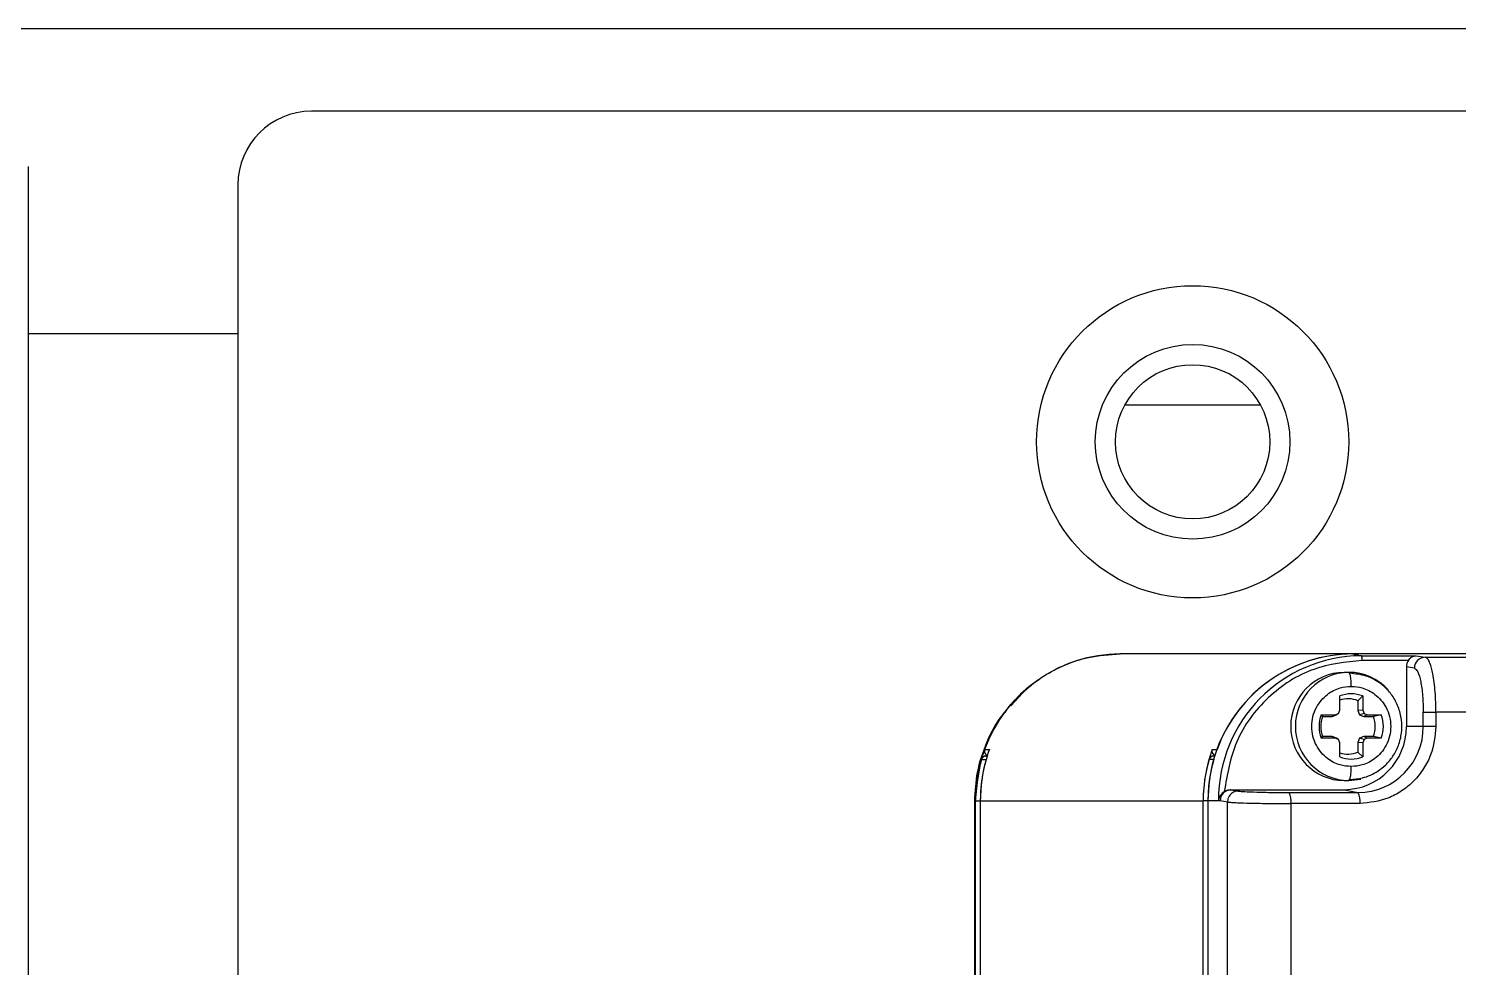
# Model space of a CAD drawing. Header units: millimetres. Extents: x 10 to 584, y 10 to 410.
# Drawn here: x 257.022 to 259.618, y 79.173 to 80.877 of the extents above; entities that cross this region are included whole.
import ezdxf

# ---------------------------------------------------------------- set-up
doc = ezdxf.new("R2010")
doc.units = ezdxf.units.MM

msp = doc.modelspace()

# ---------------------------------------------------------------- linework, layer by layer
at = {"color": 7, "linetype": 'Continuous', "lineweight": 25}
for p, q in [((249.56849, 80.87665), (260.40183, 80.87665)), ((260.40183, 80.72665), (257.53561, 80.72665)), ((257.02227, 76.95998), (257.02227, 80.62665)), ((257.40227, 80.59332), (257.40227, 76.99332)), ((257.02227, 80.32332), (257.40227, 80.32332)), ((259.42608, 79.74165), (259.00412, 79.74165)), ((259.42608, 79.74165), (259.44199, 79.73845)), ((260.73259, 79.74165), (259.42608, 79.74165)), ((259.42608, 79.74165), (259.43757, 79.74165)), ((259.44199, 79.73845), (259.54161, 79.73845)), ((259.52733, 79.72979), (259.44345, 79.72979)), ((260.64025, 79.74165), (259.45474, 79.74165)), ((259.54161, 79.73845), (259.55795, 79.73571)), ((259.55795, 79.73571), (260.59614, 79.73571)), ((259.41915, 79.7082), (259.41062, 79.7082)), ((259.52367, 79.71817), (259.52367, 79.60998)), ((259.53826, 79.71572), (259.52367, 79.71817)), ((258.83384, 79.678), (258.80572, 79.6476)), ((259.40271, 79.63962), (259.40271, 79.66534)), ((259.4444, 79.66534), (259.4356, 79.65676)), ((259.4356, 79.65676), (259.4356, 79.63903)), ((259.4444, 79.66534), (259.4444, 79.63962)), ((259.36904, 79.63115), (259.39437, 79.63115)), ((259.36904, 79.63115), (259.37161, 79.62819)), ((259.37161, 79.62819), (259.38907, 79.62819)), ((259.38907, 79.62819), (259.39662, 79.63136)), ((259.39437, 79.63115), (259.38907, 79.62819)), ((259.39437, 79.63115), (259.40027, 79.63363)), ((259.40027, 79.63363), (259.39662, 79.63136)), ((259.40027, 79.63363), (259.40271, 79.63962)), ((259.4444, 79.63962), (259.4356, 79.63903)), ((259.4356, 79.63903), (259.43873, 79.63136)), ((259.44684, 79.63363), (259.43873, 79.63136)), ((259.43873, 79.63136), (259.44628, 79.62819)), ((259.4444, 79.63962), (259.44684, 79.63363)), ((259.45274, 79.63115), (259.44628, 79.62819)), ((259.44628, 79.62819), (259.46374, 79.62819)), ((259.44684, 79.63363), (259.45274, 79.63115)), ((259.45274, 79.63115), (259.47807, 79.63115)), ((259.47807, 79.63115), (259.46374, 79.62819)), ((259.55432, 79.63577), (259.57736, 79.63577)), ((259.55432, 79.60998), (259.55432, 79.63577)), ((259.57736, 79.63577), (259.57736, 79.60998)), ((260.61024, 79.63577), (259.57736, 79.63577)), ((259.37161, 79.59178), (259.36904, 79.58882)), ((259.38907, 79.59178), (259.37161, 79.59178)), ((259.39437, 79.58882), (259.38907, 79.59178)), ((259.39662, 79.5886), (259.38907, 79.59178)), ((259.44628, 79.59178), (259.43873, 79.5886)), ((259.45274, 79.58882), (259.44628, 79.59178)), ((259.46374, 79.59178), (259.44628, 79.59178)), ((259.47807, 79.58882), (259.46374, 79.59178)), ((259.55432, 79.60998), (259.52367, 79.60998)), ((259.57736, 79.60998), (259.55432, 79.60998)), ((258.758, 79.56801), (258.76668, 79.56801)), ((259.17128, 79.56801), (259.17996, 79.56801)), ((259.39437, 79.58882), (259.36904, 79.58882)), ((259.40027, 79.58634), (259.39437, 79.58882)), ((259.40027, 79.58634), (259.39662, 79.5886)), ((259.40271, 79.58035), (259.40027, 79.58634)), ((259.40271, 79.55463), (259.40271, 79.58035)), ((259.43873, 79.5886), (259.4356, 79.58094)), ((259.4444, 79.58035), (259.4356, 79.58094)), ((259.4356, 79.58094), (259.4356, 79.56321)), ((259.44684, 79.58634), (259.43873, 79.5886)), ((259.44684, 79.58634), (259.4444, 79.58035)), ((259.4444, 79.58035), (259.4444, 79.55463)), ((259.45274, 79.58882), (259.44684, 79.58634)), ((259.47807, 79.58882), (259.45274, 79.58882)), ((258.7521, 79.54999), (258.76079, 79.54999)), ((258.76029, 79.55622), (258.76266, 79.55622)), ((259.17407, 79.54999), (259.16539, 79.54999)), ((259.17595, 79.55622), (259.17358, 79.55622)), ((259.4444, 79.55463), (259.4356, 79.56321)), ((259.41062, 79.51177), (259.41915, 79.51177)), ((259.41915, 79.51177), (259.44107, 79.51433)), ((259.20527, 79.49497), (259.20395, 79.49519)), ((259.20395, 79.49519), (259.41062, 79.49519)), ((259.20527, 79.49497), (259.21855, 79.49274)), ((259.31069, 79.49005), (259.43621, 79.49005)), ((259.41062, 79.49519), (259.43621, 79.49005)), ((258.73948, 79.47498), (258.73948, 77.04498)), ((258.7415, 79.47498), (258.75018, 79.47498)), ((258.7415, 77.04498), (258.7415, 79.47498)), ((258.75018, 79.47498), (258.75018, 77.04498)), ((258.75018, 79.47498), (259.15478, 79.47498)), ((259.16347, 79.47498), (259.15478, 79.47498)), ((259.15478, 77.04498), (259.15478, 79.47498)), ((259.16347, 79.47498), (259.16347, 77.04498)), ((259.18558, 79.47498), (259.16347, 79.47498)), ((259.18253, 79.47554), (259.18558, 79.47498)), ((259.19887, 79.47275), (259.18558, 79.47498)), ((259.19887, 77.04721), (259.19887, 79.47275)), ((259.31405, 79.47006), (259.31405, 77.04991)), ((259.43956, 79.47006), (259.31405, 79.47006))]:
    msp.add_line(p, q, dxfattribs=at)
at = {"color": 59, "linetype": 'Continuous', "lineweight": 25}
msp.add_line((258.7403, 79.47498), (258.7415, 79.47498), dxfattribs=at)
at = {"color": 7, "linetype": 'Continuous', "lineweight": 25}
for radius in [0.28333, 0.17667, 0.14]:
    msp.add_circle((259.13561, 80.12665), radius, dxfattribs=at)
for centre, radius, start, end in [((257.53561, 80.59332), 0.13333, 90, 180), ((259.00524, 79.47882), 0.26284, 90.24437, 160.16372), ((259.42812, 79.477), 0.26466, 90.44066, 180.43641), ((259.4272, 79.47882), 0.26284, 90.24437, 160.16372), ((259.44401, 79.47698), 0.26148, 90.44167, 180.31494), ((259.42883, 79.73179), 0.01476, 352.21545, 26.84555), ((259.55821, 79.71576), 0.01995, 90.76756, 180.1105), ((259.41183, 79.60998), 0.09822, 90.70537, 269.29463), ((259.42036, 79.60998), 0.09822, 90.70537, 269.29463), ((259.4189, 79.6119), 0.0963, 41.96924, 89.85141), ((259.42356, 79.61165), 0.0576, 68.78113, 111.21887), ((259.41768, 79.61145), 0.04873, 68.4182, 107.88681), ((259.4253, 79.60998), 0.06011, 159.38163, 200.61837), ((259.41917, 79.60998), 0.05092, 159.05466, 200.94534), ((259.41621, 79.60998), 0.0509, 339.04405, 20.95595), ((259.42181, 79.60998), 0.06011, 339.38163, 20.61837), ((259.40974, 79.60912), 0.11393, 270.4412, 0.43515), ((259.43529, 79.60908), 0.11903, 270.44048, 0.43652), ((259.02046, 79.47503), 0.27028, 159.8783, 180.00928), ((258.76616, 79.56498), 0.0087, 159.6601, 247.90629), ((259.42506, 79.47503), 0.27028, 159.8783, 180.00928), ((259.17942, 79.56497), 0.00868, 159.53111, 248.03528), ((259.01202, 79.475), 0.27052, 163.90496, 180.00272), ((259.0207, 79.475), 0.27052, 163.90496, 180.00272), ((258.76033, 79.54767), 0.00855, 90.2501, 164.24212), ((259.42543, 79.47499), 0.27064, 163.91001, 180.00064), ((259.43411, 79.47499), 0.27064, 163.91001, 180.00064), ((259.17362, 79.54767), 0.00855, 90.26511, 164.21371), ((259.41768, 79.60852), 0.04873, 252.11319, 291.5818), ((259.42356, 79.60825), 0.05753, 248.75562, 291.24438), ((259.20553, 79.47503), 0.01994, 90.7447, 180.13336), ((259.28031, 79.47468), 0.03405, 352.20816, 26.83099), ((259.40585, 79.47468), 0.03402, 352.19188, 26.84726)]:
    msp.add_arc(centre, radius, start, end, dxfattribs=at)
msp.add_ellipse((259.54338, 79.71815), major_axis=(-0.00079, 0.02), ratio=0.9847601, start_param=0.9107782, end_param=1.5304877, dxfattribs=at)
for points, knots in [([(259.25871, 80.19332), (259.25324, 80.19332), (259.22689, 80.19332), (259.18685, 80.19332), (259.13349, 80.19332), (259.07585, 80.19332), (259.03757, 80.19332), (259.0125, 80.19332)], [0, 0, 0, 0, 0.0703678, 0.338447, 0.5074971, 0.6773333, 1, 1, 1, 1]), ([(258.7415, 79.47498), (258.7444, 79.50496), (258.75021, 79.56492), (258.79548, 79.64484), (258.86212, 79.70514), (258.93596, 79.7371), (258.98476, 79.74036), (259.00412, 79.74165)], [0, 0, 0, 0, 0.2146985, 0.429391, 0.6440809, 0.8587737, 1, 1, 1, 1]), ([(259.44345, 79.72979), (259.41346, 79.7266), (259.35099, 79.71995), (259.26891, 79.66617), (259.20936, 79.58653), (259.19838, 79.52272), (259.19306, 79.49185)], [0, 0, 0, 0, 0.2382302, 0.4962266, 0.7563188, 1, 1, 1, 1]), ([(259.52733, 79.72979), (259.52822, 79.73093), (259.53032, 79.73363), (259.53464, 79.73687), (259.53853, 79.73821), (259.54103, 79.73844), (259.54156, 79.73845), (259.54161, 79.73845)], [0, 0, 0, 0, 0.2115236, 0.4985625, 0.895187, 0.9888615, 1, 1, 1, 1]), ([(259.57736, 79.63577), (259.57709, 79.64823), (259.57652, 79.67381), (259.57231, 79.70524), (259.56725, 79.72379), (259.56244, 79.73341), (259.55951, 79.73491), (259.55795, 79.73571)], [0, 0, 0, 0, 0.2431374, 0.4991739, 0.7129105, 0.8473906, 1, 1, 1, 1]), ([(259.42356, 79.6828), (259.42348, 79.6864), (259.42332, 79.69389), (259.42212, 79.70241), (259.42064, 79.70737), (259.41963, 79.70793), (259.41915, 79.7082)], [0, 0, 0, 0, 0.2702751, 0.5624241, 0.7897755, 1, 1, 1, 1]), ([(259.42077, 79.51355), (259.42867, 79.51419), (259.4467, 79.51565), (259.46909, 79.52602), (259.48707, 79.54033), (259.50005, 79.55588), (259.51016, 79.57544), (259.51579, 79.59814), (259.51577, 79.62226), (259.50985, 79.64559), (259.49882, 79.66614), (259.48028, 79.68689), (259.45362, 79.70312), (259.43088, 79.7054), (259.42077, 79.70642)], [0, 0, 0, 0, 0.0795511, 0.181571, 0.2424131, 0.3097407, 0.3829065, 0.4605438, 0.5405961, 0.6206112, 0.698124, 0.7711214, 0.8982776, 1, 1, 1, 1]), ([(259.53826, 79.71572), (259.54039, 79.71422), (259.54463, 79.71121), (259.54992, 79.69259), (259.55361, 79.66652), (259.55408, 79.64602), (259.55432, 79.63577)], [0, 0, 0, 0, 0.2500652, 0.50009, 0.7500691, 1, 1, 1, 1]), ([(259.42356, 79.53717), (259.41678, 79.53774), (259.40142, 79.53904), (259.38282, 79.5489), (259.36883, 79.56204), (259.35955, 79.5757), (259.35331, 79.59205), (259.35111, 79.60998), (259.35331, 79.62791), (259.35955, 79.64427), (259.36883, 79.65793), (259.38281, 79.67107), (259.40142, 79.68093), (259.41678, 79.68222), (259.42356, 79.6828)], [0, 0, 0, 0, 0.0903224, 0.2045667, 0.2714265, 0.3439332, 0.4207914, 0.4999962, 0.5792183, 0.6560603, 0.7285813, 0.7954411, 0.9096776, 1, 1, 1, 1]), ([(259.42356, 79.6828), (259.43034, 79.68222), (259.44569, 79.68093), (259.4643, 79.67107), (259.47829, 79.65793), (259.48756, 79.64427), (259.4938, 79.62791), (259.49601, 79.60998), (259.4938, 79.59205), (259.48756, 79.5757), (259.47829, 79.56204), (259.4643, 79.5489), (259.44569, 79.53904), (259.43034, 79.53774), (259.42356, 79.53717)], [0, 0, 0, 0, 0.0903224, 0.2045589, 0.2714187, 0.3439397, 0.4207817, 0.5000038, 0.5792086, 0.6560668, 0.7285735, 0.7954333, 0.9096776, 1, 1, 1, 1]), ([(258.79747, 79.63868), (258.79552, 79.63662), (258.77963, 79.61986), (258.76073, 79.58152), (258.74221, 79.52797), (258.74037, 79.49225), (258.73948, 79.47498)], [0, 0, 0, 0, 0.0468782, 0.3813613, 0.7009012, 1, 1, 1, 1]), ([(259.57736, 79.60998), (259.57552, 79.59238), (259.57269, 79.5653), (259.5555, 79.53273), (259.53772, 79.51031), (259.51564, 79.49225), (259.48356, 79.4748), (259.4569, 79.47193), (259.43956, 79.47006)], [0, 0, 0, 0, 0.2394608, 0.3683621, 0.499991, 0.6316333, 0.7605426, 1, 1, 1, 1]), ([(259.41915, 79.51177), (259.41977, 79.51222), (259.42107, 79.51315), (259.42255, 79.52002), (259.42341, 79.52857), (259.42351, 79.53438), (259.42356, 79.53717)], [0, 0, 0, 0, 0.2702647, 0.5624692, 0.7897882, 1, 1, 1, 1]), ([(259.19306, 79.49185), (259.19179, 79.49089), (259.18893, 79.48872), (259.18572, 79.48457), (259.18372, 79.48051), (259.1829, 79.47768), (259.18262, 79.47618), (259.18255, 79.47571), (259.18253, 79.47554)], [0, 0, 0, 0, 0.221644, 0.4996227, 0.748831, 0.920861, 0.9716069, 1, 1, 1, 1]), ([(259.19306, 79.49185), (259.19528, 79.49305), (259.19873, 79.49491), (259.20259, 79.49512), (259.20395, 79.49519)], [0, 0, 0, 0, 0.64548555, 1, 1, 1, 1]), ([(259.21855, 79.49274), (259.21609, 79.49247), (259.2123, 79.49206), (259.20774, 79.48956), (259.20459, 79.48698), (259.20204, 79.48378), (259.19957, 79.47913), (259.19914, 79.47527), (259.19887, 79.47275)], [0, 0, 0, 0, 0.23946008, 0.36833876, 0.49995486, 0.63159988, 0.76044247, 1, 1, 1, 1]), ([(259.21855, 79.49274), (259.2218, 79.49239), (259.22831, 79.49167), (259.25106, 79.49078), (259.27981, 79.49017), (259.3004, 79.49009), (259.31069, 79.49005)], [0, 0, 0, 0, 0.25007, 0.5001, 0.7500635, 1, 1, 1, 1]), ([(259.19887, 79.47275), (259.201, 79.47254), (259.20501, 79.47214), (259.21865, 79.47147), (259.24126, 79.47075), (259.27586, 79.47018), (259.30154, 79.4701), (259.31405, 79.47006)], [0, 0, 0, 0, 0.152598, 0.2870694, 0.5008219, 0.7568585, 1, 1, 1, 1])]:
    msp.add_open_spline(points, degree=3, knots=knots, dxfattribs=at)

doc.saveas('drawing.dxf')
